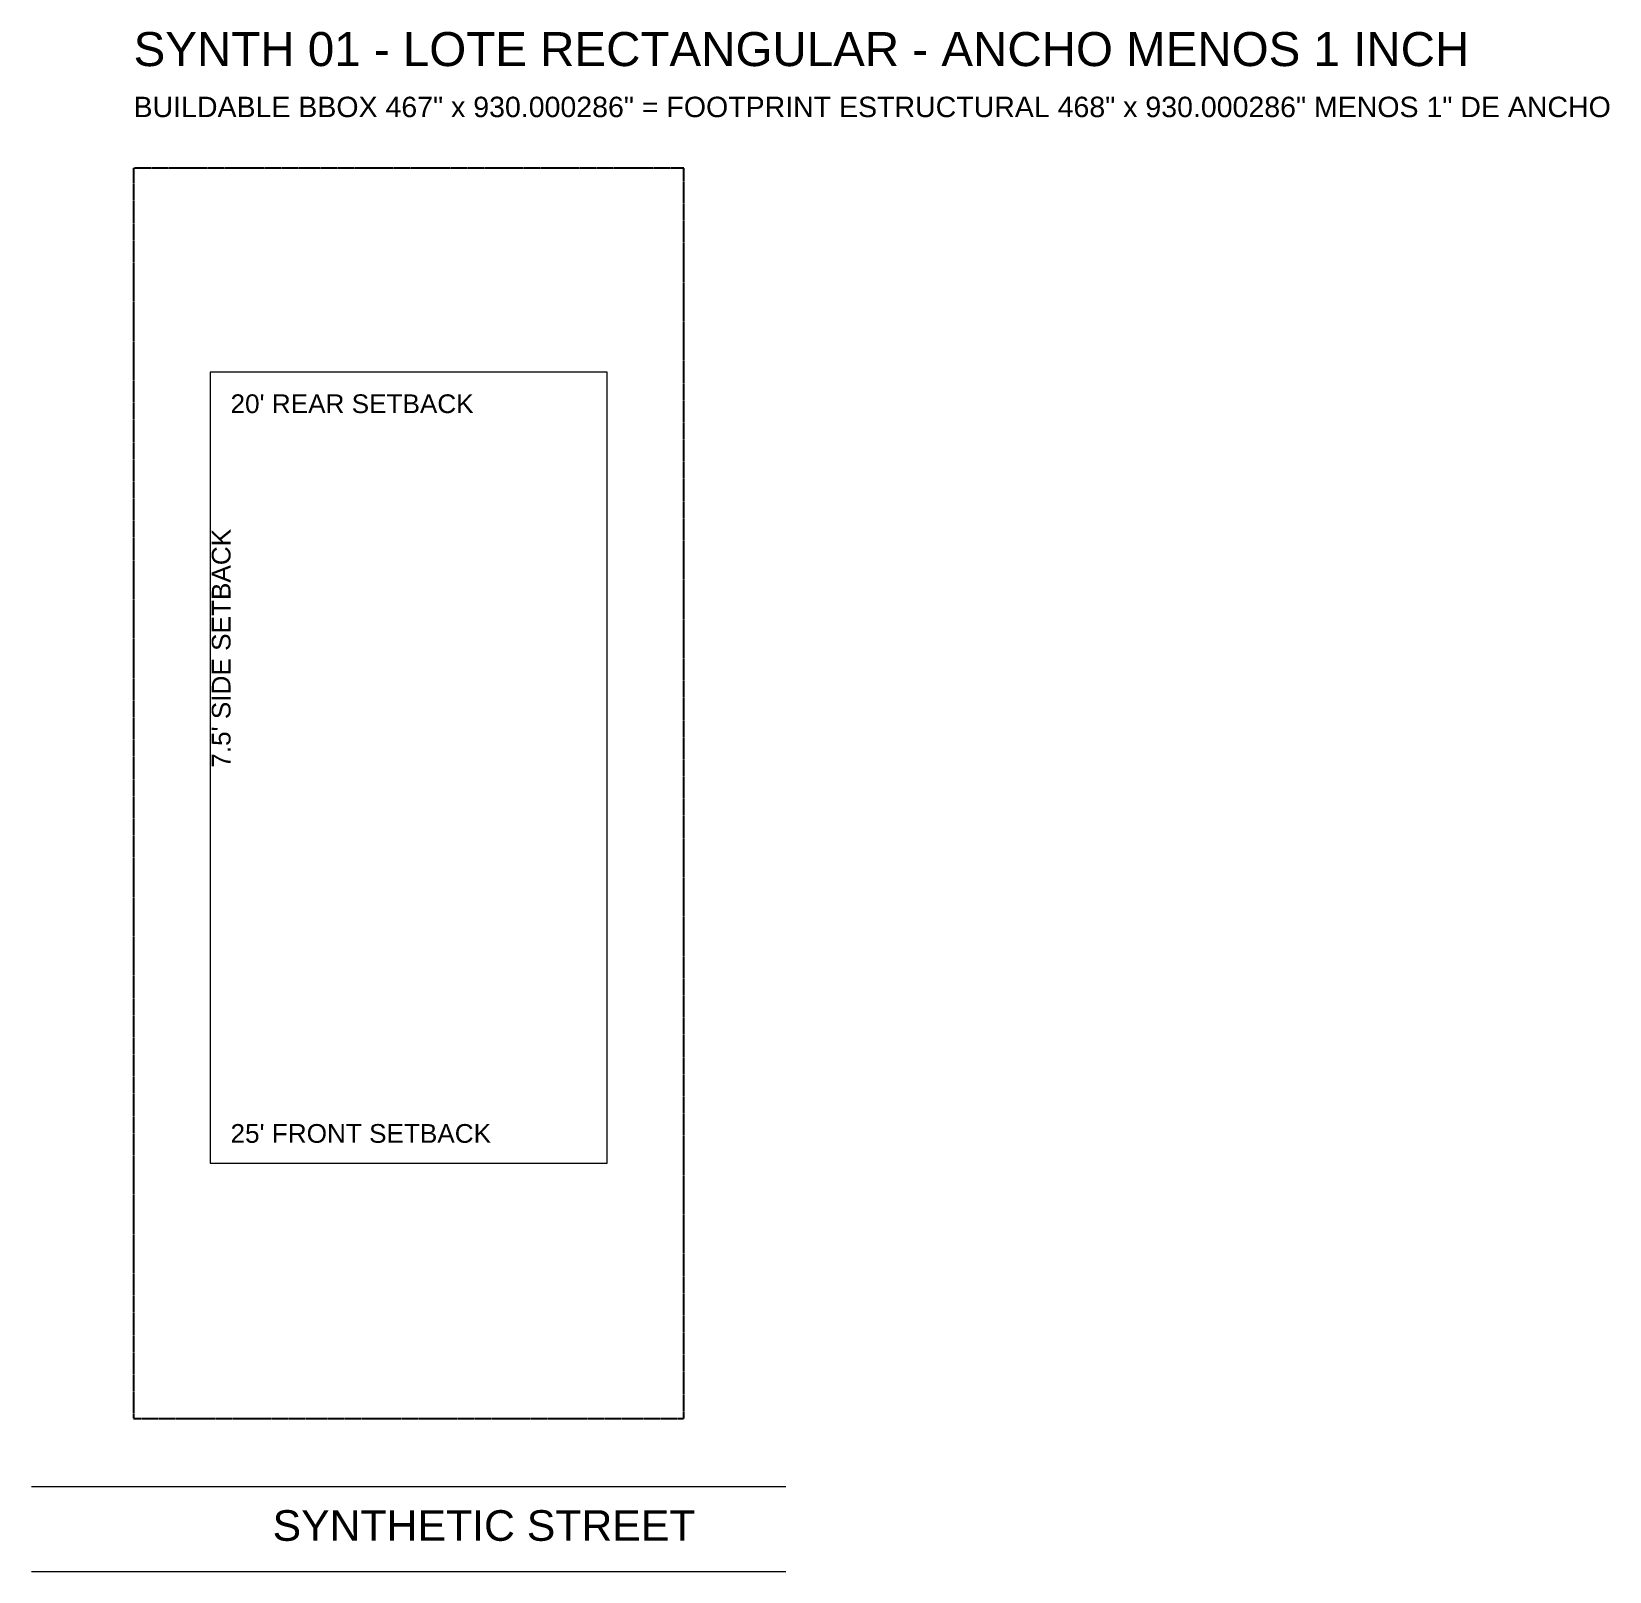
# Model space of a CAD drawing. Header units: inches. Extents: x 190 to 2046, y -80 to 1731.
import ezdxf

# ---------------------------------------------------------------- set-up
doc = ezdxf.new("R2010")
doc.units = ezdxf.units.IN
doc.header["$MEASUREMENT"] = 0
doc.linetypes.add('2312-001-BM$0$PHANTOM2', pattern=[1.25, 0.625, -0.125, 0.125, -0.125, 0.125, -0.125])
doc.layers.add('2312-001-BM$0$C-PROP-SUBD', color=7, linetype='2312-001-BM$0$PHANTOM2')
doc.layers.add('TEXT', color=6, linetype='Continuous')
doc.layers.add('E', color=4, linetype='Continuous', lineweight=20)
doc.layers.add('SETBACKS', color=31, linetype='Continuous', lineweight=13)
doc.styles.get("Standard").update_dxf_attribs({"font": 'arial.ttf'})

msp = doc.modelspace()

# ---------------------------------------------------------------- linework, layer by layer
at = {"layer": '2312-001-BM$0$C-PROP-SUBD', "color": 7}
for p, q in [((957, 1570.000286), (310, 1570.000286)), ((310, 1570.000286), (310, 100)), ((957, 100), (957, 1570.000286)), ((310, 100), (957, 100))]:
    msp.add_line(p, q, dxfattribs=at)
at = {"layer": 'E', "color": 4}
for p, q in [((190, 20), (1077, 20)), ((190, -80), (1077, -80))]:
    msp.add_line(p, q, dxfattribs=at)
at = {"layer": 'SETBACKS', "color": 31}
for p, q in [((867, 1330.000286), (400, 1330.000286)), ((400, 1330.000286), (400, 400)), ((867, 400), (867, 1330.000286)), ((400, 400), (867, 400))]:
    msp.add_line(p, q, dxfattribs=at)

# ---------------------------------------------------------------- texts
at = {"layer": 'E', "color": 4}
for s, height, p in [('BUILDABLE BBOX 467" x 930.000286" = FOOTPRINT ESTRUCTURAL 468" x 930.000286" MENOS 1" DE ANCHO', 24, (310, 1630.000286)), ('SYNTHETIC STREET', 36, (473.5, -44))]:
    msp.add_text(s, height=height, dxfattribs=at).set_placement(p)
at = {"layer": 'SETBACKS', "color": 31}
for s, p in [("20' REAR SETBACK", (424, 1282.000286)), ("25' FRONT SETBACK", (424, 424))]:
    msp.add_text(s, height=22, dxfattribs=at).set_placement(p)
msp.add_text("7.5' SIDE SETBACK", height=22, rotation=90, dxfattribs=at).set_placement((424, 865.000143))
at = {"layer": 'TEXT', "color": 6}
msp.add_text('SYNTH 01 - LOTE RECTANGULAR - ANCHO MENOS 1 INCH', height=40, dxfattribs=at).set_placement((310, 1690.000286))

doc.saveas('drawing.dxf')
